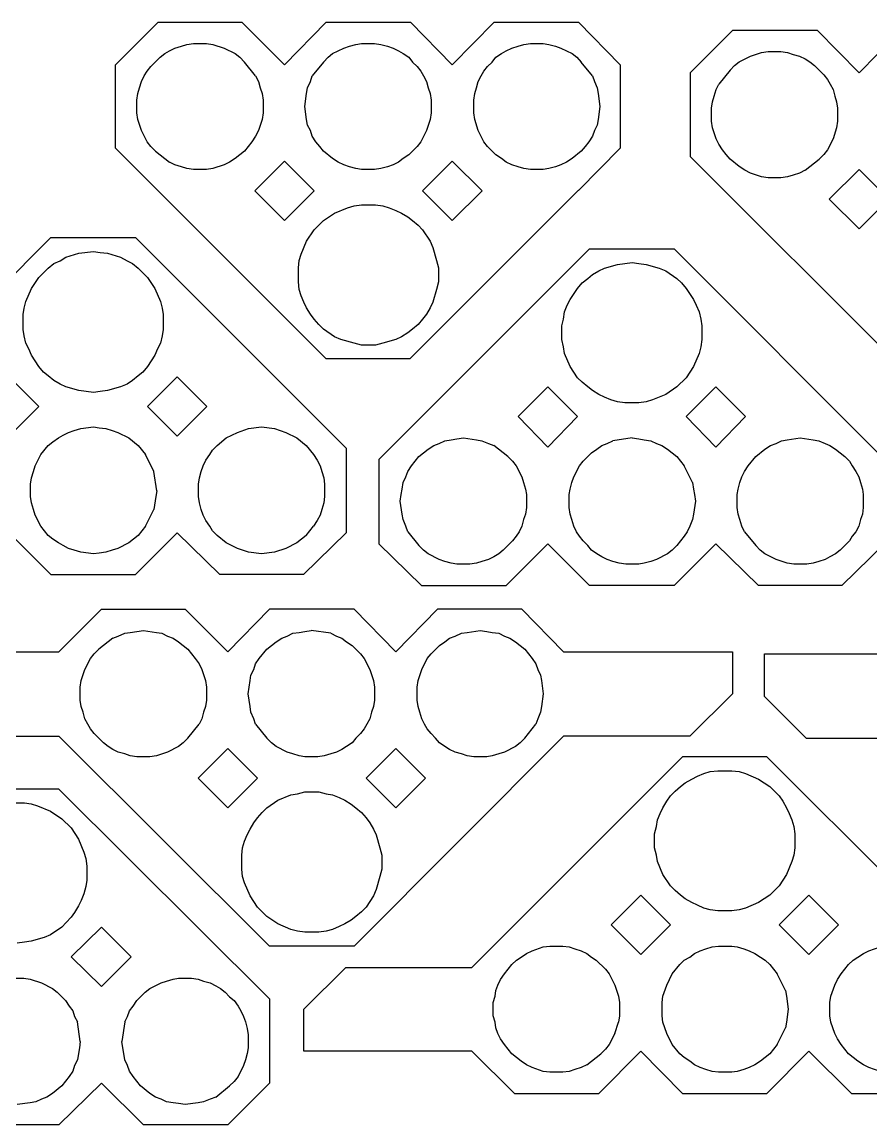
# Model space of a CAD drawing. Extents: x -4665 to 4665, y -2178 to 2178.
# Drawn here: x -938 to -164, y -30 to 976 of the extents above; entities that cross this region are included whole.
import ezdxf

# ---------------------------------------------------------------- set-up
doc = ezdxf.new("R2010")
doc.units = 0
doc.header["$MEASUREMENT"] = 0
doc.layers.get('0').update_dxf_attribs({"linetype": 'CONTINUOUS'})

msp = doc.modelspace()

# ---------------------------------------------------------------- linework, layer by layer
for p, q in [((-853, 937.2), (-814.1, 976.2)), ((-814.1, 976.2), (-737.9, 976.2)), ((-737.9, 976.2), (-698.9, 937.2)), ((-698.9, 937.2), (-660.8, 976.2)), ((-660.8, 976.2), (-583.8, 976.2)), ((-583.8, 976.2), (-545.7, 937.2)), ((-545.7, 937.2), (-507.6, 976.2)), ((-507.6, 976.2), (-430.5, 976.2)), ((-430.5, 976.2), (-392.4, 937.2)), ((-328.7, 929.8), (-289.8, 968.7)), ((-289.8, 968.7), (-212.7, 968.7)), ((-212.7, 968.7), (-174.6, 929.8)), ((-174.6, 929.8), (-136.5, 968.7)), ((-787.8, 955.8), (-781.9, 956.7)), ((-781.9, 956.7), (-770, 956.7)), ((-770, 956.7), (-764.1, 955.8)), ((-633.7, 955.8), (-628.6, 956.7)), ((-628.6, 956.7), (-616.8, 956.7)), ((-616.8, 956.7), (-610.9, 955.8)), ((-480.5, 955.8), (-474.5, 956.7)), ((-474.5, 956.7), (-462.7, 956.7)), ((-462.7, 956.7), (-457.6, 955.8)), ((-812.4, 944), (-808.1, 947.4)), ((-808.1, 947.4), (-803.9, 949.9)), ((-803.9, 949.9), (-798.8, 952.4)), ((-798.8, 952.4), (-792.9, 954.1)), ((-792.9, 954.1), (-787.8, 955.8)), ((-764.1, 955.8), (-753.9, 952.4)), ((-753.9, 952.4), (-743.8, 947.4)), ((-743.8, 947.4), (-739.5, 944)), ((-659.1, 944), (-654.9, 947.4)), ((-654.9, 947.4), (-644.7, 952.4)), ((-644.7, 952.4), (-639.6, 954.1)), ((-639.6, 954.1), (-633.7, 955.8)), ((-610.9, 955.8), (-604.9, 954.1)), ((-604.9, 954.1), (-599.8, 952.4)), ((-599.8, 952.4), (-594.8, 949.9)), ((-594.8, 949.9), (-590.5, 947.4)), ((-590.5, 947.4), (-585.5, 944)), ((-505.9, 944), (-500.8, 947.4)), ((-500.8, 947.4), (-496.6, 949.9)), ((-496.6, 949.9), (-491.5, 952.4)), ((-491.5, 952.4), (-485.5, 954.1)), ((-485.5, 954.1), (-480.5, 955.8)), ((-457.6, 955.8), (-451.7, 954.1)), ((-451.7, 954.1), (-446.6, 952.4)), ((-446.6, 952.4), (-436.4, 947.4)), ((-436.4, 947.4), (-432.2, 944)), ((-273.7, 945), (-263.5, 948.4)), ((-263.5, 948.4), (-257.6, 949.2)), ((-257.6, 949.2), (-245.8, 949.2)), ((-245.8, 949.2), (-239.8, 948.4)), ((-239.8, 948.4), (-234.7, 946.7)), ((-234.7, 946.7), (-228.8, 945)), ((-853, 861), (-853, 937.2)), ((-820.8, 935.5), (-812.4, 944)), ((-739.5, 944), (-735.3, 939.7)), ((-725.2, 927), (-735.3, 939.7)), ((-663.3, 939.7), (-673.5, 927)), ((-663.3, 939.7), (-659.1, 944)), ((-585.5, 944), (-582.1, 939.7)), ((-582.1, 939.7), (-577.8, 935.5)), ((-513.5, 935.5), (-509.3, 939.7)), ((-509.3, 939.7), (-505.9, 944)), ((-432.2, 944), (-428, 939.7)), ((-417.8, 927), (-428, 939.7)), ((-392.4, 937.2), (-392.4, 861)), ((-292.3, 932.3), (-288.1, 936.5)), ((-288.1, 936.5), (-283.9, 939.9)), ((-283.9, 939.9), (-273.7, 945)), ((-228.8, 945), (-223.7, 942.5)), ((-223.7, 942.5), (-219.5, 939.9)), ((-219.5, 939.9), (-215.3, 936.5)), ((-215.3, 936.5), (-206.8, 928.1)), ((-829.3, 922), (-826.8, 927)), ((-826.8, 927), (-824.2, 931.3)), ((-824.2, 931.3), (-820.8, 935.5)), ((-725.2, 927), (-722.6, 922)), ((-675.2, 922), (-673.5, 927)), ((-577.8, 935.5), (-574.4, 931.3)), ((-574.4, 931.3), (-571.9, 927)), ((-571.9, 927), (-569.4, 922)), ((-522, 922), (-519.4, 927)), ((-519.4, 927), (-516.9, 931.3)), ((-516.9, 931.3), (-513.5, 935.5)), ((-417.8, 927), (-416.1, 922)), ((-328.7, 929.8), (-328.7, 853.6)), ((-292.3, 932.3), (-302.5, 919.6)), ((-206.8, 928.1), (-203.4, 923.8)), ((-832.7, 911), (-831, 916)), ((-831, 916), (-829.3, 922)), ((-722.6, 922), (-720.9, 916)), ((-720.9, 916), (-719.2, 911)), ((-678.6, 911), (-677.7, 916)), ((-677.7, 916), (-675.2, 922)), ((-569.4, 922), (-567.7, 916)), ((-567.7, 916), (-566, 911)), ((-525.3, 911), (-523.6, 916)), ((-523.6, 916), (-522, 922)), ((-416.1, 922), (-413.6, 916)), ((-413.6, 916), (-412.7, 911)), ((-305, 914.5), (-302.5, 919.6)), ((-203.4, 923.8), (-200.9, 919.6)), ((-200.9, 919.6), (-198.3, 914.5)), ((-833.5, 905), (-832.7, 911)), ((-719.2, 911), (-718.4, 905)), ((-680.3, 899.1), (-678.6, 911)), ((-566, 911), (-565.1, 905)), ((-526.2, 905), (-525.3, 911)), ((-412.7, 911), (-411, 899.1)), ((-308.4, 903.5), (-306.7, 908.6)), ((-306.7, 908.6), (-305, 914.5)), ((-198.3, 914.5), (-196.6, 908.6)), ((-196.6, 908.6), (-195, 903.5)), ((-833.5, 893.2), (-833.5, 905)), ((-718.4, 905), (-718.4, 893.2)), ((-678.6, 887.3), (-680.3, 899.1)), ((-565.1, 905), (-565.1, 893.2)), ((-526.2, 893.2), (-526.2, 905)), ((-411, 899.1), (-412.7, 887.3)), ((-309.3, 897.6), (-308.4, 903.5)), ((-309.3, 885.7), (-309.3, 897.6)), ((-195, 903.5), (-194.1, 897.6)), ((-194.1, 897.6), (-194.1, 885.7)), ((-832.7, 887.3), (-833.5, 893.2)), ((-829.3, 877.1), (-832.7, 887.3)), ((-719.2, 887.3), (-722.6, 877.1)), ((-718.4, 893.2), (-719.2, 887.3)), ((-677.7, 882.2), (-678.6, 887.3)), ((-566, 887.3), (-569.4, 877.1)), ((-565.1, 893.2), (-566, 887.3)), ((-525.3, 887.3), (-526.2, 893.2)), ((-522, 877.1), (-525.3, 887.3)), ((-412.7, 887.3), (-413.6, 882.2)), ((-308.4, 879.8), (-309.3, 885.7)), ((-194.1, 885.7), (-195, 879.8)), ((-824.2, 866.9), (-829.3, 877.1)), ((-722.6, 877.1), (-725.2, 872)), ((-675.2, 877.1), (-677.7, 882.2)), ((-673.5, 872), (-675.2, 877.1)), ((-569.4, 877.1), (-574.4, 866.9)), ((-516.9, 866.9), (-522, 877.1)), ((-416.1, 877.1), (-417.8, 872)), ((-413.6, 882.2), (-416.1, 877.1)), ((-305, 869.7), (-308.4, 879.8)), ((-195, 879.8), (-198.3, 869.7)), ((-820.8, 862.7), (-824.2, 866.9)), ((-728.5, 866.9), (-731.9, 862.7)), ((-725.2, 872), (-728.5, 866.9)), ((-670.1, 866.9), (-673.5, 872)), ((-666.7, 862.7), (-670.1, 866.9)), ((-574.4, 866.9), (-577.8, 862.7)), ((-513.5, 862.7), (-516.9, 866.9)), ((-421.2, 866.9), (-424.6, 862.7)), ((-417.8, 872), (-421.2, 866.9)), ((-302.5, 864.6), (-305, 869.7)), ((-198.3, 869.7), (-203.4, 859.5)), ((-660.8, 668.8), (-853, 861)), ((-816.6, 858.5), (-820.8, 862.7)), ((-816.6, 858.5), (-803.9, 848.3)), ((-735.3, 858.5), (-743.8, 851.7)), ((-731.9, 862.7), (-735.3, 858.5)), ((-663.3, 858.5), (-666.7, 862.7)), ((-654.9, 851.7), (-663.3, 858.5)), ((-577.8, 862.7), (-585.5, 855.1)), ((-505.9, 855.1), (-513.5, 862.7)), ((-428, 858.5), (-436.4, 851.7)), ((-392.4, 861), (-430.3, 822.9)), ((-424.6, 862.7), (-428, 858.5)), ((-299.1, 859.5), (-302.5, 864.6)), ((-295.7, 855.3), (-299.1, 859.5)), ((-203.4, 859.5), (-206.8, 855.3)), ((-798.8, 845.8), (-803.9, 848.3)), ((-792.9, 844.1), (-798.8, 845.8)), ((-753.9, 845.8), (-764.1, 842.4)), ((-748.9, 848.3), (-753.9, 845.8)), ((-743.8, 851.7), (-748.9, 848.3)), ((-698.9, 849.2), (-726, 822.1)), ((-671.8, 822.1), (-698.9, 849.2)), ((-649.8, 848.3), (-654.9, 851.7)), ((-644.7, 845.8), (-649.8, 848.3)), ((-639.6, 844.1), (-644.7, 845.8)), ((-599.8, 845.8), (-604.9, 844.1)), ((-594.8, 848.3), (-599.8, 845.8)), ((-590.5, 851.7), (-594.8, 848.3)), ((-585.5, 855.1), (-590.5, 851.7)), ((-545.7, 849.2), (-572.8, 822.1)), ((-518.6, 822.1), (-545.7, 849.2)), ((-500.8, 851.7), (-505.9, 855.1)), ((-496.6, 848.3), (-500.8, 851.7)), ((-491.5, 845.8), (-496.6, 848.3)), ((-485.5, 844.1), (-491.5, 845.8)), ((-446.6, 845.8), (-451.7, 844.1)), ((-441.5, 848.3), (-446.6, 845.8)), ((-436.4, 851.7), (-441.5, 848.3)), ((-328.7, 853.6), (-136.5, 661.4)), ((-292.3, 851), (-295.7, 855.3)), ((-283.9, 844.3), (-292.3, 851)), ((-223.7, 840.9), (-211, 851)), ((-206.8, 855.3), (-211, 851)), ((-787.8, 842.4), (-792.9, 844.1)), ((-781.9, 841.5), (-787.8, 842.4)), ((-770, 841.5), (-781.9, 841.5)), ((-764.1, 842.4), (-770, 841.5)), ((-633.7, 842.4), (-639.6, 844.1)), ((-628.6, 841.5), (-633.7, 842.4)), ((-616.8, 841.5), (-628.6, 841.5)), ((-610.9, 842.4), (-616.8, 841.5)), ((-604.9, 844.1), (-610.9, 842.4)), ((-480.5, 842.4), (-485.5, 844.1)), ((-474.5, 841.5), (-480.5, 842.4)), ((-462.7, 841.5), (-474.5, 841.5)), ((-457.6, 842.4), (-462.7, 841.5)), ((-451.7, 844.1), (-457.6, 842.4)), ((-278.8, 840.9), (-283.9, 844.3)), ((-273.7, 838.3), (-278.8, 840.9)), ((-263.5, 835), (-273.7, 838.3)), ((-234.7, 836.6), (-239.8, 835)), ((-228.8, 838.3), (-234.7, 836.6)), ((-223.7, 840.9), (-228.8, 838.3)), ((-174.6, 841.7), (-201.7, 814.6)), ((-147.5, 814.6), (-174.6, 841.7)), ((-257.6, 834.1), (-263.5, 835)), ((-245.8, 834.1), (-257.6, 834.1)), ((-239.8, 835), (-245.8, 834.1)), ((-726, 822.1), (-698.9, 795)), ((-698.9, 795), (-671.8, 822.1)), ((-584.6, 668.8), (-430.5, 822.9)), ((-572.8, 822.1), (-545.7, 795)), ((-545.7, 795), (-518.6, 822.1)), ((-430.5, 822.9), (-430.3, 822.9)), ((-653.2, 801.8), (-641.3, 806.8)), ((-641.3, 806.8), (-635.4, 808.5)), ((-635.4, 808.5), (-628.6, 809.4)), ((-628.6, 809.4), (-615.9, 809.4)), ((-615.9, 809.4), (-609.2, 808.5)), ((-609.2, 808.5), (-603.2, 806.8)), ((-603.2, 806.8), (-597.3, 804.3)), ((-201.7, 814.6), (-174.6, 787.5)), ((-174.6, 787.5), (-147.5, 814.6)), ((-671.8, 786.5), (-663.3, 795)), ((-663.3, 795), (-653.2, 801.8)), ((-597.3, 804.3), (-592.2, 801.8)), ((-592.2, 801.8), (-586.3, 798.4)), ((-586.3, 798.4), (-582.1, 795)), ((-582.1, 795), (-577, 790.7)), ((-678.6, 776.4), (-671.8, 786.5)), ((-577, 790.7), (-572.8, 786.5)), ((-572.8, 786.5), (-566, 776.4)), ((-911.9, 779.6), (-1104.1, 587.4)), ((-911.9, 779.6), (-834.9, 779.6)), ((-834.9, 779.6), (-642.7, 587.4)), ((-683.7, 764.5), (-678.6, 776.4)), ((-566, 776.4), (-563.4, 770.4)), ((-898.4, 761.8), (-886.5, 765.2)), ((-886.5, 765.2), (-873, 766.9)), ((-873, 766.9), (-867, 766)), ((-867, 766), (-860.3, 765.2)), ((-860.3, 765.2), (-848.4, 761.8)), ((-612.6, 577.2), (-420.4, 769.4)), ((-563.4, 770.4), (-560.1, 758.6)), ((-420.4, 769.4), (-343.4, 769.4)), ((-343.4, 769.4), (-151.2, 577.2)), ((-914.5, 751.6), (-909.4, 755.9)), ((-909.4, 755.9), (-903.5, 758.4)), ((-903.5, 758.4), (-898.4, 761.8)), ((-848.4, 761.8), (-842.5, 758.4)), ((-842.5, 758.4), (-837.4, 755.9)), ((-837.4, 755.9), (-832.3, 751.6)), ((-686.2, 751.8), (-685.4, 758.6)), ((-685.4, 758.6), (-683.7, 764.5)), ((-560.1, 758.6), (-558.4, 751.8)), ((-406.9, 751.6), (-395, 755)), ((-395, 755), (-381.5, 756.7)), ((-381.5, 756.7), (-375.6, 755.9)), ((-375.6, 755.9), (-368.8, 755)), ((-368.8, 755), (-356.9, 751.6)), ((-922.9, 743.2), (-914.5, 751.6)), ((-832.3, 751.6), (-823.9, 743.2)), ((-686.2, 739.1), (-686.2, 751.8)), ((-558.4, 751.8), (-558.4, 739.1)), ((-422.1, 742.3), (-417.9, 745.7)), ((-417.9, 745.7), (-412, 749.1)), ((-412, 749.1), (-406.9, 751.6)), ((-356.9, 751.6), (-351, 749.1)), ((-351, 749.1), (-340.9, 742.3)), ((-929.7, 733), (-922.9, 743.2)), ((-823.9, 743.2), (-817.1, 733)), ((-685.4, 732.3), (-686.2, 739.1)), ((-558.4, 739.1), (-560.1, 732.3)), ((-431.5, 733), (-427.2, 738.1)), ((-427.2, 738.1), (-422.1, 742.3)), ((-340.9, 742.3), (-336.6, 738.1)), ((-336.6, 738.1), (-332.4, 733)), ((-934.8, 721.2), (-929.7, 733)), ((-817.1, 733), (-812, 721.2)), ((-683.7, 726.4), (-685.4, 732.3)), ((-681.1, 720.5), (-683.7, 726.4)), ((-560.1, 732.3), (-563.4, 720.5)), ((-438.2, 722.9), (-431.5, 733)), ((-332.4, 733), (-325.6, 722.9)), ((-937.3, 709.3), (-936.5, 715.2)), ((-936.5, 715.2), (-934.8, 721.2)), ((-812, 721.2), (-810.3, 715.2)), ((-810.3, 715.2), (-809.5, 709.3)), ((-678.6, 715.4), (-681.1, 720.5)), ((-675.2, 709.5), (-678.6, 715.4)), ((-566, 715.4), (-569.4, 709.5)), ((-563.4, 720.5), (-566, 715.4)), ((-443.3, 711.8), (-440.8, 717.8)), ((-440.8, 717.8), (-438.2, 722.9)), ((-325.6, 722.9), (-323.1, 717.8)), ((-323.1, 717.8), (-320.5, 711.8)), ((-937.3, 695.8), (-937.3, 709.3)), ((-809.5, 709.3), (-809.5, 695.8)), ((-671.8, 705.2), (-675.2, 709.5)), ((-667.6, 700.2), (-671.8, 705.2)), ((-572.8, 705.2), (-577, 700.2)), ((-569.4, 709.5), (-572.8, 705.2)), ((-445.8, 699.1), (-444.2, 705.1)), ((-444.2, 705.1), (-443.3, 711.8)), ((-320.5, 711.8), (-318.8, 705.1)), ((-318.8, 705.1), (-318, 699.1)), ((-936.5, 689.8), (-937.3, 695.8)), ((-809.5, 695.8), (-810.3, 689.8)), ((-663.3, 695.9), (-667.6, 700.2)), ((-653.2, 689.1), (-663.3, 695.9)), ((-582.1, 695.9), (-586.3, 692.5)), ((-577, 700.2), (-582.1, 695.9)), ((-445.8, 686.4), (-445.8, 699.1)), ((-318, 699.1), (-318, 686.4)), ((-934.8, 683.1), (-936.5, 689.8)), ((-810.3, 689.8), (-812, 683.1)), ((-647.3, 686.6), (-653.2, 689.1)), ((-635.4, 683.2), (-647.3, 686.6)), ((-597.3, 686.6), (-609.2, 683.2)), ((-592.2, 689.1), (-597.3, 686.6)), ((-586.3, 692.5), (-592.2, 689.1)), ((-444.2, 679.7), (-445.8, 686.4)), ((-318, 686.4), (-318.8, 679.7)), ((-932.2, 678), (-934.8, 683.1)), ((-929.7, 672.1), (-932.2, 678)), ((-814.6, 678), (-817.1, 672.1)), ((-812, 683.1), (-814.6, 678)), ((-628.6, 681.5), (-635.4, 683.2)), ((-615.9, 681.5), (-628.6, 681.5)), ((-609.2, 683.2), (-615.9, 681.5)), ((-443.3, 673.7), (-444.2, 679.7)), ((-318.8, 679.7), (-320.5, 673.7)), ((-922.9, 661.9), (-929.7, 672.1)), ((-817.1, 672.1), (-823.9, 661.9)), ((-584.6, 668.8), (-660.8, 668.8)), ((-438.2, 661.9), (-443.3, 673.7)), ((-320.5, 673.7), (-325.6, 661.9)), ((-918.7, 656.8), (-922.9, 661.9)), ((-914.5, 653.4), (-918.7, 656.8)), ((-828.1, 656.8), (-832.3, 653.4)), ((-823.9, 661.9), (-828.1, 656.8)), ((-431.5, 651.7), (-438.2, 661.9)), ((-325.6, 661.9), (-332.4, 651.7)), ((-922.9, 625.5), (-950, 652.6)), ((-909.4, 649.2), (-914.5, 653.4)), ((-903.5, 645.8), (-909.4, 649.2)), ((-898.4, 643.3), (-903.5, 645.8)), ((-842.5, 645.8), (-848.4, 643.3)), ((-837.4, 649.2), (-842.5, 645.8)), ((-832.3, 653.4), (-837.4, 649.2)), ((-796.8, 652.6), (-823.9, 625.5)), ((-769.7, 625.5), (-796.8, 652.6)), ((-427.2, 647.5), (-431.5, 651.7)), ((-422.1, 643.3), (-427.2, 647.5)), ((-332.4, 651.7), (-340.9, 643.3)), ((-886.5, 639.9), (-898.4, 643.3)), ((-873, 638.2), (-886.5, 639.9)), ((-867, 639), (-873, 638.2)), ((-860.3, 639.9), (-867, 639)), ((-848.4, 643.3), (-860.3, 639.9)), ((-458.5, 643.3), (-485.6, 616.2)), ((-431.5, 616.2), (-458.5, 643.3)), ((-417.9, 639.9), (-422.1, 643.3)), ((-412, 636.5), (-417.9, 639.9)), ((-406.9, 634), (-412, 636.5)), ((-401, 631.4), (-406.9, 634)), ((-351, 636.5), (-362.9, 631.4)), ((-340.9, 643.3), (-351, 636.5)), ((-305.3, 643.3), (-332.4, 616.2)), ((-278.2, 616.2), (-305.3, 643.3)), ((-950, 598.4), (-922.9, 625.5)), ((-823.9, 625.5), (-796.8, 598.4)), ((-796.8, 598.4), (-769.7, 625.5)), ((-395, 629.7), (-401, 631.4)), ((-388.3, 628.9), (-395, 629.7)), ((-375.6, 628.9), (-388.3, 628.9)), ((-368.8, 629.7), (-375.6, 628.9)), ((-362.9, 631.4), (-368.8, 629.7)), ((-485.6, 616.2), (-458.5, 588.2)), ((-458.5, 588.2), (-431.5, 616.2)), ((-332.4, 616.2), (-305.3, 588.2)), ((-305.3, 588.2), (-278.2, 616.2)), ((-890.8, 603.5), (-884.8, 605.2)), ((-884.8, 605.2), (-873, 606.9)), ((-873, 606.9), (-867.9, 606)), ((-867.9, 606), (-862, 605.2)), ((-862, 605.2), (-856, 603.5)), ((-741.7, 601.8), (-731.6, 605.2)), ((-731.6, 605.2), (-719.7, 606.9)), ((-719.7, 606.9), (-707.9, 605.2)), ((-707.9, 605.2), (-697.7, 601.8)), ((-910.2, 593.3), (-905.1, 596.7)), ((-905.1, 596.7), (-900.9, 599.2)), ((-900.9, 599.2), (-895.8, 601.8)), ((-895.8, 601.8), (-890.8, 603.5)), ((-856, 603.5), (-851, 601.8)), ((-851, 601.8), (-840.8, 596.7)), ((-840.8, 596.7), (-832.3, 589.9)), ((-760.4, 589.9), (-751.9, 596.7)), ((-751.9, 596.7), (-741.7, 601.8)), ((-697.7, 601.8), (-687.6, 596.7)), ((-687.6, 596.7), (-679.1, 589.9)), ((-557.6, 591.6), (-552.5, 594.2)), ((-552.5, 594.2), (-546.6, 595)), ((-546.6, 595), (-541.5, 595.9)), ((-541.5, 595.9), (-535.6, 596.7)), ((-535.6, 596.7), (-523.7, 595)), ((-523.7, 595), (-518.7, 594.2)), ((-518.7, 594.2), (-512.7, 591.6)), ((-404.4, 591.6), (-399.3, 594.2)), ((-381.5, 596.7), (-399.3, 594.2)), ((-381.5, 596.7), (-375.6, 595.9)), ((-375.6, 595.9), (-370.5, 595)), ((-370.5, 595), (-364.6, 594.2)), ((-364.6, 594.2), (-359.5, 591.6)), ((-250.3, 591.6), (-245.2, 594.2)), ((-245.2, 594.2), (-240.1, 595)), ((-240.1, 595), (-228.3, 596.7)), ((-228.3, 596.7), (-216.4, 595)), ((-216.4, 595), (-211.3, 594.2)), ((-211.3, 594.2), (-205.4, 591.6)), ((-921.2, 581.5), (-914.5, 589.9)), ((-914.5, 589.9), (-910.2, 593.3)), ((-832.3, 589.9), (-825.6, 581.5)), ((-767.1, 581.5), (-764.6, 585.7)), ((-764.6, 585.7), (-760.4, 589.9)), ((-679.1, 589.9), (-672.3, 581.5)), ((-642.7, 587.4), (-642.7, 510.3)), ((-576.2, 579.8), (-567.8, 586.5)), ((-567.8, 586.5), (-562.7, 589.9)), ((-562.7, 589.9), (-557.6, 591.6)), ((-512.7, 591.6), (-507.7, 589.9)), ((-495, 579.8), (-507.7, 589.9)), ((-418.8, 583.2), (-413.7, 586.5)), ((-413.7, 586.5), (-409.4, 589.9)), ((-409.4, 589.9), (-404.4, 591.6)), ((-359.5, 591.6), (-354.4, 589.9)), ((-354.4, 589.9), (-349.3, 586.5)), ((-349.3, 586.5), (-340.9, 579.8)), ((-268.9, 579.8), (-260.4, 586.5)), ((-260.4, 586.5), (-255.3, 589.9)), ((-255.3, 589.9), (-250.3, 591.6)), ((-205.4, 591.6), (-201.2, 589.9)), ((-201.2, 589.9), (-196.1, 586.5)), ((-196.1, 586.5), (-187.6, 579.8)), ((-926.3, 571.3), (-921.2, 581.5)), ((-817.9, 566.2), (-825.6, 581.5)), ((-773.1, 571.3), (-770.5, 576.4)), ((-770.5, 576.4), (-767.1, 581.5)), ((-672.3, 581.5), (-668.9, 576.4)), ((-668.9, 576.4), (-666.4, 571.3)), ((-612.6, 577.2), (-612.6, 500.2)), ((-583, 571.3), (-576.2, 579.8)), ((-495, 579.8), (-490.7, 575.5)), ((-490.7, 575.5), (-487.3, 571.3)), ((-429.8, 571.3), (-426.4, 575.5)), ((-426.4, 575.5), (-418.8, 583.2)), ((-340.9, 579.8), (-334.1, 571.3)), ((-275.7, 571.3), (-268.9, 579.8)), ((-187.6, 579.8), (-183.4, 575.5)), ((-183.4, 575.5), (-180.8, 571.3)), ((-929.7, 560.3), (-928, 566.2)), ((-928, 566.2), (-926.3, 571.3)), ((-815.4, 548.4), (-817.9, 566.2)), ((-776.5, 560.3), (-774.8, 566.2)), ((-774.8, 566.2), (-773.1, 571.3)), ((-666.4, 571.3), (-664.7, 566.2)), ((-664.7, 566.2), (-663, 560.3)), ((-588.1, 561.1), (-586.4, 566.2)), ((-586.4, 566.2), (-583, 571.3)), ((-487.3, 571.3), (-482.3, 561.1)), ((-434.8, 561.1), (-429.8, 571.3)), ((-326.5, 556.1), (-334.1, 571.3)), ((-281.6, 561.1), (-279.1, 566.2)), ((-279.1, 566.2), (-275.7, 571.3)), ((-180.8, 571.3), (-177.5, 566.2)), ((-177.5, 566.2), (-174.9, 561.1)), ((-930.5, 554.4), (-929.7, 560.3)), ((-930.5, 543.4), (-930.5, 554.4)), ((-777.3, 554.4), (-776.5, 560.3)), ((-777.3, 543.4), (-777.3, 554.4)), ((-663, 560.3), (-662.2, 554.4)), ((-662.2, 554.4), (-662.2, 543.4)), ((-591.5, 550.1), (-590.6, 556.1)), ((-590.6, 556.1), (-588.1, 561.1)), ((-482.3, 561.1), (-480.6, 556.1)), ((-480.6, 556.1), (-478.9, 550.1)), ((-438.2, 550.1), (-436.5, 556.1)), ((-436.5, 556.1), (-434.8, 561.1)), ((-326.5, 556.1), (-325.6, 550.1)), ((-285, 550.1), (-283.3, 556.1)), ((-283.3, 556.1), (-281.6, 561.1)), ((-174.9, 561.1), (-173.2, 556.1)), ((-173.2, 556.1), (-171.5, 550.1)), ((-929.7, 537.4), (-930.5, 543.4)), ((-816.2, 543.4), (-817.9, 531.5)), ((-815.4, 548.4), (-816.2, 543.4)), ((-776.5, 537.4), (-777.3, 543.4)), ((-662.2, 543.4), (-663, 537.4)), ((-593.2, 539.1), (-592.3, 545.1)), ((-592.3, 545.1), (-591.5, 550.1)), ((-478.9, 550.1), (-478, 545.1)), ((-478, 545.1), (-478, 533.2)), ((-439.1, 545.1), (-438.2, 550.1)), ((-439.1, 533.2), (-439.1, 545.1)), ((-325.6, 550.1), (-324.8, 545.1)), ((-324.8, 545.1), (-323.9, 539.1)), ((-285.8, 545.1), (-285, 550.1)), ((-285.8, 533.2), (-285.8, 545.1)), ((-171.5, 550.1), (-170.7, 545.1)), ((-170.7, 545.1), (-170.7, 533.2)), ((-928, 531.5), (-929.7, 537.4)), ((-774.8, 531.5), (-776.5, 537.4)), ((-663, 537.4), (-664.7, 531.5)), ((-591.5, 527.3), (-593.2, 539.1)), ((-323.9, 539.1), (-325.6, 527.3)), ((-926.3, 526.4), (-928, 531.5)), ((-921.2, 516.3), (-926.3, 526.4)), ((-825.6, 516.3), (-817.9, 531.5)), ((-773.1, 526.4), (-774.8, 531.5)), ((-770.5, 521.3), (-773.1, 526.4)), ((-666.4, 526.4), (-668.9, 521.3)), ((-664.7, 531.5), (-666.4, 526.4)), ((-590.6, 522.2), (-591.5, 527.3)), ((-478.9, 527.3), (-480.6, 522.2)), ((-478, 533.2), (-478.9, 527.3)), ((-438.2, 527.3), (-439.1, 533.2)), ((-436.5, 522.2), (-438.2, 527.3)), ((-325.6, 527.3), (-326.5, 522.2)), ((-285, 527.3), (-285.8, 533.2)), ((-283.3, 522.2), (-285, 527.3)), ((-171.5, 527.3), (-173.2, 522.2)), ((-170.7, 533.2), (-171.5, 527.3)), ((-914.5, 507.8), (-921.2, 516.3)), ((-825.6, 516.3), (-832.3, 507.8)), ((-767.1, 516.3), (-770.5, 521.3)), ((-764.6, 512), (-767.1, 516.3)), ((-679.1, 507.8), (-672.3, 516.3)), ((-668.9, 521.3), (-672.3, 516.3)), ((-588.1, 516.3), (-590.6, 522.2)), ((-586.4, 511.2), (-588.1, 516.3)), ((-482.3, 516.3), (-484.8, 511.2)), ((-480.6, 522.2), (-482.3, 516.3)), ((-434.8, 516.3), (-436.5, 522.2)), ((-432.3, 511.2), (-434.8, 516.3)), ((-329, 516.3), (-331.5, 511.2)), ((-326.5, 522.2), (-329, 516.3)), ((-281.6, 516.3), (-283.3, 522.2)), ((-279.1, 511.2), (-281.6, 516.3)), ((-174.9, 516.3), (-177.5, 511.2)), ((-173.2, 522.2), (-174.9, 516.3)), ((-911.9, 472.2), (-950, 510.3)), ((-910.2, 504.4), (-914.5, 507.8)), ((-905.1, 501), (-910.2, 504.4)), ((-832.3, 507.8), (-840.8, 501)), ((-796.8, 510.3), (-834.9, 472.2)), ((-757.8, 472.2), (-796.8, 510.3)), ((-760.4, 507.8), (-764.6, 512)), ((-751.9, 501), (-760.4, 507.8)), ((-679.1, 507.8), (-687.6, 501)), ((-642.7, 510.3), (-681.6, 472.2)), ((-586.4, 511.2), (-576.2, 498.5)), ((-487.3, 507), (-490.7, 502.7)), ((-484.8, 511.2), (-487.3, 507)), ((-429.8, 507), (-432.3, 511.2)), ((-426.4, 502.7), (-429.8, 507)), ((-334.1, 507), (-340.9, 498.5)), ((-331.5, 511.2), (-334.1, 507)), ((-279.1, 511.2), (-268.9, 498.5)), ((-180.8, 507), (-183.4, 502.7)), ((-177.5, 511.2), (-180.8, 507)), ((-900.9, 498.5), (-905.1, 501)), ((-895.8, 495.9), (-900.9, 498.5)), ((-890.8, 494.3), (-895.8, 495.9)), ((-884.8, 492.6), (-890.8, 494.3)), ((-856, 494.3), (-862, 492.6)), ((-851, 495.9), (-856, 494.3)), ((-840.8, 501), (-851, 495.9)), ((-741.7, 495.9), (-751.9, 501)), ((-731.6, 492.6), (-741.7, 495.9)), ((-697.7, 495.9), (-707.9, 492.6)), ((-687.6, 501), (-697.7, 495.9)), ((-573.7, 462.1), (-612.6, 500.2)), ((-572, 494.3), (-576.2, 498.5)), ((-567.8, 490.9), (-572, 494.3)), ((-499.2, 494.3), (-503.4, 490.9)), ((-490.7, 502.7), (-499.2, 494.3)), ((-458.5, 500.2), (-496.6, 462.1)), ((-420.4, 462.1), (-458.5, 500.2)), ((-422.1, 498.5), (-426.4, 502.7)), ((-418.8, 494.3), (-422.1, 498.5)), ((-413.7, 490.9), (-418.8, 494.3)), ((-345.1, 494.3), (-349.3, 490.9)), ((-340.9, 498.5), (-345.1, 494.3)), ((-305.3, 500.2), (-343.4, 462.1)), ((-266.4, 462.1), (-305.3, 500.2)), ((-264.7, 494.3), (-268.9, 498.5)), ((-260.4, 490.9), (-264.7, 494.3)), ((-191.8, 494.3), (-196.1, 490.9)), ((-183.4, 502.7), (-191.8, 494.3)), ((-151.2, 500.2), (-190.2, 462.1)), ((-873, 490.9), (-884.8, 492.6)), ((-867.9, 491.7), (-873, 490.9)), ((-862, 492.6), (-867.9, 491.7)), ((-719.7, 490.9), (-731.6, 492.6)), ((-707.9, 492.6), (-719.7, 490.9)), ((-557.6, 485.8), (-567.8, 490.9)), ((-552.5, 484.1), (-557.6, 485.8)), ((-546.6, 482.4), (-552.5, 484.1)), ((-518.7, 484.1), (-523.7, 482.4)), ((-512.7, 485.8), (-518.7, 484.1)), ((-507.7, 488.3), (-512.7, 485.8)), ((-503.4, 490.9), (-507.7, 488.3)), ((-409.4, 488.3), (-413.7, 490.9)), ((-404.4, 485.8), (-409.4, 488.3)), ((-399.3, 484.1), (-404.4, 485.8)), ((-393.4, 482.4), (-399.3, 484.1)), ((-364.6, 484.1), (-370.5, 482.4)), ((-359.5, 485.8), (-364.6, 484.1)), ((-349.3, 490.9), (-359.5, 485.8)), ((-250.3, 485.8), (-260.4, 490.9)), ((-240.1, 482.4), (-250.3, 485.8)), ((-211.3, 484.1), (-216.4, 482.4)), ((-205.4, 485.8), (-211.3, 484.1)), ((-201.2, 488.3), (-205.4, 485.8)), ((-196.1, 490.9), (-201.2, 488.3)), ((-541.5, 481.6), (-546.6, 482.4)), ((-529.7, 481.6), (-541.5, 481.6)), ((-523.7, 482.4), (-529.7, 481.6)), ((-387.4, 481.6), (-393.4, 482.4)), ((-375.6, 481.6), (-387.4, 481.6)), ((-370.5, 482.4), (-375.6, 481.6)), ((-234.2, 481.6), (-240.1, 482.4)), ((-222.3, 481.6), (-234.2, 481.6)), ((-216.4, 482.4), (-222.3, 481.6)), ((-911.9, 472.2), (-834.9, 472.2)), ((-681.6, 472.2), (-757.8, 472.2)), ((-573.7, 462.1), (-496.6, 462.1)), ((-343.4, 462.1), (-420.4, 462.1)), ((-190.2, 462.1), (-266.4, 462.1)), ((-904.6, 401.5), (-865.7, 440.5)), ((-865.7, 440.5), (-789.5, 440.5)), ((-789.5, 440.5), (-750.6, 401.5)), ((-750.6, 401.5), (-712.5, 440.5)), ((-635.4, 440.5), (-712.5, 440.5)), ((-635.4, 440.5), (-597.3, 401.5)), ((-597.3, 401.5), (-559.2, 440.5)), ((-482.2, 440.5), (-559.2, 440.5)), ((-482.2, 440.5), (-444.1, 401.5)), ((-855.5, 414.2), (-868.2, 404.1)), ((-855.5, 414.2), (-850.5, 415.9)), ((-850.5, 415.9), (-844.5, 418.5)), ((-844.5, 418.5), (-839.5, 419.3)), ((-839.5, 419.3), (-827.6, 421)), ((-827.6, 421), (-815.7, 419.3)), ((-815.7, 419.3), (-810.7, 418.5)), ((-810.7, 418.5), (-805.6, 415.9)), ((-805.6, 415.9), (-800.5, 414.2)), ((-800.5, 414.2), (-795.4, 410.8)), ((-706.5, 410.8), (-701.4, 414.2)), ((-701.4, 414.2), (-696.4, 415.9)), ((-696.4, 415.9), (-691.3, 418.5)), ((-691.3, 418.5), (-685.4, 419.3)), ((-685.4, 419.3), (-680.3, 420.2)), ((-680.3, 420.2), (-674.4, 421)), ((-656.6, 418.5), (-674.4, 421)), ((-656.6, 418.5), (-651.5, 415.9)), ((-651.5, 415.9), (-646.4, 414.2)), ((-646.4, 414.2), (-642.2, 410.8)), ((-552.4, 410.8), (-548.2, 414.2)), ((-548.2, 414.2), (-543.1, 415.9)), ((-543.1, 415.9), (-537.2, 418.5)), ((-537.2, 418.5), (-532.1, 419.3)), ((-532.1, 419.3), (-520.3, 421)), ((-520.3, 421), (-514.3, 420.2)), ((-514.3, 420.2), (-509.3, 419.3)), ((-509.3, 419.3), (-503.3, 418.5)), ((-503.3, 418.5), (-498.2, 415.9)), ((-498.2, 415.9), (-493.2, 414.2)), ((-493.2, 414.2), (-488.1, 410.8)), ((-872.5, 399.8), (-868.2, 404.1)), ((-795.4, 410.8), (-787, 404.1)), ((-787, 404.1), (-780.2, 395.6)), ((-721.8, 395.6), (-715, 404.1)), ((-715, 404.1), (-706.5, 410.8)), ((-642.2, 410.8), (-637.1, 407.5)), ((-637.1, 407.5), (-629.5, 399.8)), ((-565.1, 399.8), (-557.5, 407.5)), ((-557.5, 407.5), (-552.4, 410.8)), ((-488.1, 410.8), (-479.6, 404.1)), ((-479.6, 404.1), (-472.8, 395.6)), ((-1057.9, 401.5), (-904.6, 401.5)), ((-880.9, 385.4), (-875.9, 395.6)), ((-875.9, 395.6), (-872.5, 399.8)), ((-780.2, 395.6), (-776.8, 390.5)), ((-725.2, 390.5), (-721.8, 395.6)), ((-629.5, 399.8), (-626.1, 395.6)), ((-626.1, 395.6), (-621, 385.4)), ((-573.6, 385.4), (-568.5, 395.6)), ((-568.5, 395.6), (-565.1, 399.8)), ((-472.8, 395.6), (-469.5, 390.5)), ((-444.1, 401.5), (-290, 401.5)), ((-290, 401.5), (-290, 363.4)), ((-260.9, 399.8), (-107.7, 399.8)), ((-260.9, 360.8), (-260.9, 399.8)), ((-884.3, 375.3), (-880.9, 385.4)), ((-776.8, 390.5), (-774.3, 385.4)), ((-774.3, 385.4), (-770.9, 375.3)), ((-729.4, 380.4), (-726.8, 385.4)), ((-726.8, 385.4), (-725.2, 390.5)), ((-621, 385.4), (-617.6, 375.3)), ((-577, 375.3), (-573.6, 385.4)), ((-469.5, 390.5), (-467.8, 385.4)), ((-467.8, 385.4), (-465.2, 380.4)), ((-885.2, 369.4), (-884.3, 375.3)), ((-770.9, 375.3), (-770, 369.4)), ((-731.9, 363.4), (-730.2, 375.3)), ((-730.2, 375.3), (-729.4, 380.4)), ((-617.6, 375.3), (-616.8, 369.4)), ((-577.8, 369.4), (-577, 375.3)), ((-465.2, 380.4), (-464.4, 375.3)), ((-464.4, 375.3), (-462.7, 363.4)), ((-885.2, 357.5), (-885.2, 369.4)), ((-770, 369.4), (-770, 357.5)), ((-730.2, 351.6), (-731.9, 363.4)), ((-616.8, 369.4), (-616.8, 357.5)), ((-577.8, 357.5), (-577.8, 369.4)), ((-462.7, 363.4), (-464.4, 351.6)), ((-328.9, 324.5), (-290, 363.4)), ((-884.3, 351.6), (-885.2, 357.5)), ((-770, 357.5), (-770.9, 351.6)), ((-616.8, 357.5), (-617.6, 351.6)), ((-577, 351.6), (-577.8, 357.5)), ((-222.8, 322.7), (-260.9, 360.8)), ((-882.6, 346.5), (-884.3, 351.6)), ((-880.9, 340.6), (-882.6, 346.5)), ((-772.6, 346.5), (-774.3, 340.6)), ((-770.9, 351.6), (-772.6, 346.5)), ((-729.4, 346.5), (-730.2, 351.6)), ((-726.8, 340.6), (-729.4, 346.5)), ((-619.3, 346.5), (-621, 340.6)), ((-617.6, 351.6), (-619.3, 346.5)), ((-575.3, 346.5), (-577, 351.6)), ((-573.6, 340.6), (-575.3, 346.5)), ((-465.2, 346.5), (-467.8, 340.6)), ((-464.4, 351.6), (-465.2, 346.5)), ((-878.4, 335.5), (-880.9, 340.6)), ((-875.9, 331.3), (-878.4, 335.5)), ((-787, 322.8), (-776.8, 335.5)), ((-774.3, 340.6), (-776.8, 335.5)), ((-725.2, 335.5), (-726.8, 340.6)), ((-725.2, 335.5), (-715, 322.8)), ((-623.6, 335.5), (-626.1, 331.3)), ((-621, 340.6), (-623.6, 335.5)), ((-571.1, 335.5), (-573.6, 340.6)), ((-568.5, 331.3), (-571.1, 335.5)), ((-479.6, 322.8), (-469.5, 335.5)), ((-467.8, 340.6), (-469.5, 335.5)), ((-1019.8, 324.5), (-904.6, 324.5)), ((-904.6, 324.5), (-712.5, 133.1)), ((-872.5, 327), (-875.9, 331.3)), ((-864, 318.6), (-872.5, 327)), ((-787, 322.8), (-791.2, 318.6)), ((-710.8, 318.6), (-715, 322.8)), ((-633.7, 322.8), (-637.1, 318.6)), ((-444.1, 324.5), (-635.4, 133.1)), ((-629.5, 327), (-633.7, 322.8)), ((-626.1, 331.3), (-629.5, 327)), ((-565.1, 327), (-568.5, 331.3)), ((-560.9, 322.8), (-565.1, 327)), ((-557.5, 318.6), (-560.9, 322.8)), ((-479.6, 322.8), (-483.9, 318.6)), ((-328.9, 324.5), (-444.1, 324.5)), ((-222.8, 322.7), (-107.7, 322.7)), ((-859.8, 315.2), (-864, 318.6)), ((-855.5, 312.6), (-859.8, 315.2)), ((-850.5, 310.1), (-855.5, 312.6)), ((-795.4, 315.2), (-805.6, 310.1)), ((-791.2, 318.6), (-795.4, 315.2)), ((-750.6, 313.5), (-777.6, 286.4)), ((-723.5, 286.4), (-750.6, 313.5)), ((-706.5, 315.2), (-710.8, 318.6)), ((-696.4, 310.1), (-706.5, 315.2)), ((-646.4, 312.6), (-651.5, 310.1)), ((-642.2, 315.2), (-646.4, 312.6)), ((-637.1, 318.6), (-642.2, 315.2)), ((-597.3, 313.5), (-624.4, 286.4)), ((-570.2, 286.4), (-597.3, 313.5)), ((-552.4, 315.2), (-557.5, 318.6)), ((-548.2, 312.6), (-552.4, 315.2)), ((-543.1, 310.1), (-548.2, 312.6)), ((-488.1, 315.2), (-498.2, 310.1)), ((-483.9, 318.6), (-488.1, 315.2)), ((-844.5, 308.4), (-850.5, 310.1)), ((-839.5, 306.7), (-844.5, 308.4)), ((-833.5, 305.9), (-839.5, 306.7)), ((-821.7, 305.9), (-833.5, 305.9)), ((-815.7, 306.7), (-821.7, 305.9)), ((-805.6, 310.1), (-815.7, 306.7)), ((-691.3, 308.4), (-696.4, 310.1)), ((-685.4, 306.7), (-691.3, 308.4)), ((-680.3, 305.9), (-685.4, 306.7)), ((-668.4, 305.9), (-680.3, 305.9)), ((-662.5, 306.7), (-668.4, 305.9)), ((-656.6, 308.4), (-662.5, 306.7)), ((-651.5, 310.1), (-656.6, 308.4)), ((-537.2, 308.4), (-543.1, 310.1)), ((-532.1, 306.7), (-537.2, 308.4)), ((-526.2, 305.9), (-532.1, 306.7)), ((-335.7, 305.8), (-527.9, 113.6)), ((-514.3, 305.9), (-526.2, 305.9)), ((-509.3, 306.7), (-514.3, 305.9)), ((-503.3, 308.4), (-509.3, 306.7)), ((-498.2, 310.1), (-503.3, 308.4)), ((-258.6, 305.8), (-335.7, 305.8)), ((-258.6, 305.8), (-66.4, 113.6)), ((-316.2, 290.6), (-310.3, 292.3)), ((-310.3, 292.3), (-303.5, 293.1)), ((-303.5, 293.1), (-290.8, 293.1)), ((-290.8, 293.1), (-284, 292.3)), ((-284, 292.3), (-278.1, 290.6)), ((-777.6, 286.4), (-750.6, 259.3)), ((-750.6, 259.3), (-723.5, 286.4)), ((-624.4, 286.4), (-597.3, 259.3)), ((-597.3, 259.3), (-570.2, 286.4)), ((-337.4, 278.7), (-333.1, 282.1)), ((-333.1, 282.1), (-327.2, 285.5)), ((-327.2, 285.5), (-322.1, 288.1)), ((-322.1, 288.1), (-316.2, 290.6)), ((-278.1, 290.6), (-266.3, 285.5)), ((-266.3, 285.5), (-256.1, 278.7)), ((-904.6, 276.4), (-981.7, 276.4)), ((-904.6, 276.4), (-712.5, 85.1)), ((-693, 271.1), (-687.1, 272)), ((-687.1, 272), (-680.3, 273.7)), ((-680.3, 273.7), (-667.6, 273.7)), ((-667.6, 273.7), (-660.8, 272)), ((-660.8, 272), (-654.9, 271.1)), ((-346.7, 270.3), (-342.5, 274.5)), ((-342.5, 274.5), (-337.4, 278.7)), ((-256.1, 278.7), (-247.6, 270.3)), ((-949.5, 263.7), (-936, 263.7)), ((-936, 263.7), (-930, 262.9)), ((-930, 262.9), (-924.1, 261.2)), ((-715, 259.3), (-704.8, 266.1)), ((-704.8, 266.1), (-693, 271.1)), ((-654.9, 271.1), (-649, 268.6)), ((-649, 268.6), (-643.9, 266.1)), ((-643.9, 266.1), (-637.9, 262.7)), ((-637.9, 262.7), (-633.7, 259.3)), ((-353.5, 259.3), (-350.1, 265.2)), ((-350.1, 265.2), (-346.7, 270.3)), ((-247.6, 270.3), (-244.2, 265.2)), ((-244.2, 265.2), (-240.9, 259.3)), ((-924.1, 261.2), (-912.3, 256.1)), ((-912.3, 256.1), (-902.1, 249.3)), ((-723.5, 250), (-719.2, 255.1)), ((-719.2, 255.1), (-715, 259.3)), ((-633.7, 259.3), (-628.6, 255.1)), ((-628.6, 255.1), (-624.4, 250)), ((-358.5, 248.3), (-356, 254.2)), ((-356, 254.2), (-353.5, 259.3)), ((-240.9, 259.3), (-238.3, 254.2)), ((-238.3, 254.2), (-235.8, 248.3)), ((-902.1, 249.3), (-893.6, 240.9)), ((-730.2, 239.8), (-726.8, 245.7)), ((-726.8, 245.7), (-723.5, 250)), ((-624.4, 250), (-621, 245.7)), ((-621, 245.7), (-617.6, 239.8)), ((-361.1, 235.6), (-359.4, 242.3)), ((-359.4, 242.3), (-358.5, 248.3)), ((-235.8, 248.3), (-234.1, 242.3)), ((-234.1, 242.3), (-233.2, 235.6)), ((-893.6, 240.9), (-886.9, 230.7)), ((-735.3, 228.8), (-732.8, 234.7)), ((-732.8, 234.7), (-730.2, 239.8)), ((-617.6, 239.8), (-615.1, 234.7)), ((-615.1, 234.7), (-611.7, 222.9)), ((-361.1, 222.9), (-361.1, 235.6)), ((-233.2, 235.6), (-233.2, 222.9)), ((-886.9, 230.7), (-881.8, 218.8)), ((-737.9, 216.1), (-737, 222.9)), ((-737, 222.9), (-735.3, 228.8)), ((-611.7, 222.9), (-610, 216.1)), ((-359.4, 216.1), (-361.1, 222.9)), ((-233.2, 222.9), (-234.1, 216.1)), ((-881.8, 218.8), (-880.1, 212.9)), ((-880.1, 212.9), (-879.2, 206.1)), ((-737.9, 203.4), (-737.9, 216.1)), ((-610, 216.1), (-610, 203.4)), ((-358.5, 210.2), (-359.4, 216.1)), ((-234.1, 216.1), (-235.8, 210.2)), ((-879.2, 206.1), (-879.2, 193.4)), ((-737, 196.6), (-737.9, 203.4)), ((-610, 203.4), (-611.7, 196.6)), ((-353.5, 198.3), (-358.5, 210.2)), ((-235.8, 210.2), (-240.9, 198.3)), ((-879.2, 193.4), (-880.1, 187.5)), ((-735.3, 190.7), (-737, 196.6)), ((-611.7, 196.6), (-615.1, 184.8)), ((-346.7, 188.2), (-353.5, 198.3)), ((-240.9, 198.3), (-247.6, 188.2)), ((-880.1, 187.5), (-881.8, 180.7)), ((-730.2, 178.9), (-735.3, 190.7)), ((-615.1, 184.8), (-617.6, 178.9)), ((-342.5, 183.9), (-346.7, 188.2)), ((-337.4, 179.7), (-342.5, 183.9)), ((-247.6, 188.2), (-256.1, 179.7)), ((-884.3, 174.8), (-886.9, 169.7)), ((-881.8, 180.7), (-884.3, 174.8)), ((-723.5, 168.7), (-730.2, 178.9)), ((-617.6, 178.9), (-624.4, 168.7)), ((-373.8, 179.7), (-400.9, 152.6)), ((-346.7, 152.6), (-373.8, 179.7)), ((-333.1, 176.3), (-337.4, 179.7)), ((-327.2, 172.9), (-333.1, 176.3)), ((-322.1, 170.4), (-327.2, 172.9)), ((-266.3, 172.9), (-278.1, 167.8)), ((-256.1, 179.7), (-266.3, 172.9)), ((-220.5, 179.7), (-247.6, 152.6)), ((-193.4, 152.6), (-220.5, 179.7)), ((-890.3, 163.8), (-893.6, 159.6)), ((-886.9, 169.7), (-890.3, 163.8)), ((-715, 160.2), (-723.5, 168.7)), ((-628.6, 164.5), (-633.7, 160.2)), ((-624.4, 168.7), (-628.6, 164.5)), ((-316.2, 167.8), (-322.1, 170.4)), ((-310.3, 166.1), (-316.2, 167.8)), ((-303.5, 165.3), (-310.3, 166.1)), ((-290.8, 165.3), (-303.5, 165.3)), ((-284, 166.1), (-290.8, 165.3)), ((-278.1, 167.8), (-284, 166.1)), ((-897.9, 154.5), (-902.1, 150.3)), ((-893.6, 159.6), (-897.9, 154.5)), ((-704.8, 153.5), (-715, 160.2)), ((-693, 148.4), (-704.8, 153.5)), ((-643.9, 153.5), (-649, 150.9)), ((-637.9, 156.8), (-643.9, 153.5)), ((-633.7, 160.2), (-637.9, 156.8)), ((-400.9, 152.6), (-373.8, 125.5)), ((-373.8, 125.5), (-346.7, 152.6)), ((-247.6, 152.6), (-220.5, 125.5)), ((-220.5, 125.5), (-193.4, 152.6)), ((-918.2, 141), (-930, 137.6)), ((-912.3, 143.5), (-918.2, 141)), ((-902.1, 150.3), (-912.3, 143.5)), ((-865.7, 150.3), (-893.6, 123.2)), ((-838.6, 123.2), (-865.7, 150.3)), ((-687.1, 146.7), (-693, 148.4)), ((-680.3, 145.8), (-687.1, 146.7)), ((-667.6, 145.8), (-680.3, 145.8)), ((-660.8, 146.7), (-667.6, 145.8)), ((-654.9, 148.4), (-660.8, 146.7)), ((-649, 150.9), (-654.9, 148.4)), ((-936, 136.7), (-942.7, 135.9)), ((-930, 137.6), (-936, 136.7)), ((-635.4, 133.1), (-712.5, 133.1)), ((-472.8, 128.9), (-462.7, 132.3)), ((-462.7, 132.3), (-456.8, 133.1)), ((-456.8, 133.1), (-444.9, 133.1)), ((-444.9, 133.1), (-439, 132.3)), ((-439, 132.3), (-433.9, 130.6)), ((-314.5, 130.6), (-308.6, 132.3)), ((-308.6, 132.3), (-302.7, 133.1)), ((-302.7, 133.1), (-290.8, 133.1)), ((-290.8, 133.1), (-285.7, 132.3)), ((-285.7, 132.3), (-279.8, 130.6)), ((-165.5, 128.9), (-155.3, 132.3)), ((-893.6, 123.2), (-865.7, 96.1)), ((-865.7, 96.1), (-838.6, 123.2)), ((-487.2, 120.4), (-483, 123)), ((-483, 123), (-477.9, 126.3)), ((-477.9, 126.3), (-472.8, 128.9)), ((-433.9, 130.6), (-428, 128.9)), ((-428, 128.9), (-422.9, 126.3)), ((-422.9, 126.3), (-418.7, 123)), ((-418.7, 123), (-414.4, 120.4)), ((-334, 120.4), (-328.9, 123)), ((-328.9, 123), (-324.7, 126.3)), ((-324.7, 126.3), (-319.6, 128.9)), ((-319.6, 128.9), (-314.5, 130.6)), ((-279.8, 130.6), (-274.7, 128.9)), ((-274.7, 128.9), (-269.6, 126.3)), ((-269.6, 126.3), (-264.6, 123)), ((-264.6, 123), (-260.3, 120.4)), ((-179.9, 120.4), (-175.7, 123)), ((-175.7, 123), (-170.6, 126.3)), ((-170.6, 126.3), (-165.5, 128.9)), ((-643, 113.6), (-681.1, 75.5)), ((-643, 113.6), (-527.9, 113.6)), ((-498.2, 107.7), (-491.5, 116.2)), ((-491.5, 116.2), (-487.2, 120.4)), ((-414.4, 120.4), (-406, 112)), ((-406, 112), (-402.6, 107.7)), ((-345, 107.7), (-338.2, 116.2)), ((-338.2, 116.2), (-334, 120.4)), ((-260.3, 120.4), (-256.1, 116.2)), ((-256.1, 116.2), (-249.3, 107.7)), ((-190.9, 107.7), (-184.1, 116.2)), ((-184.1, 116.2), (-179.9, 120.4)), ((-948.7, 103.7), (-936.8, 103.7)), ((-936.8, 103.7), (-930.9, 102.9)), ((-930.9, 102.9), (-920.7, 99.5)), ((-811.5, 99.5), (-806.4, 101.2)), ((-806.4, 101.2), (-800.5, 102.9)), ((-800.5, 102.9), (-795.4, 103.7)), ((-795.4, 103.7), (-783.6, 103.7)), ((-783.6, 103.7), (-777.6, 102.9)), ((-777.6, 102.9), (-772.6, 101.2)), ((-772.6, 101.2), (-766.6, 99.5)), ((-504.2, 97.6), (-501.6, 102.6)), ((-501.6, 102.6), (-498.2, 107.7)), ((-402.6, 107.7), (-397.5, 97.6)), ((-350.1, 97.6), (-345, 107.7)), ((-241.7, 92.5), (-249.3, 107.7)), ((-196.8, 97.6), (-194.3, 102.6)), ((-194.3, 102.6), (-190.9, 107.7)), ((-920.7, 99.5), (-910.6, 94.4)), ((-910.6, 94.4), (-906.3, 91)), ((-906.3, 91), (-898.7, 83.4)), ((-833.5, 83.4), (-825.9, 91)), ((-825.9, 91), (-821.7, 94.4)), ((-821.7, 94.4), (-811.5, 99.5)), ((-766.6, 99.5), (-761.6, 96.9)), ((-761.6, 96.9), (-757.3, 94.4)), ((-757.3, 94.4), (-753.1, 91)), ((-753.1, 91), (-748.9, 86.8)), ((-506.7, 87.4), (-505.9, 92.5)), ((-505.9, 92.5), (-504.2, 97.6)), ((-397.5, 97.6), (-394.1, 87.4)), ((-353.5, 87.4), (-350.1, 97.6)), ((-241.7, 92.5), (-240.9, 87.4)), ((-200.2, 87.4), (-196.8, 97.6)), ((-898.7, 83.4), (-895.3, 78.3)), ((-836.9, 78.3), (-833.5, 83.4)), ((-748.9, 86.8), (-744.6, 83.4)), ((-744.6, 83.4), (-741.2, 78.3)), ((-712.5, 85.1), (-712.5, 8)), ((-508.4, 81.5), (-506.7, 87.4)), ((-508.4, 69.6), (-508.4, 81.5)), ((-394.1, 87.4), (-393.3, 81.5)), ((-393.3, 81.5), (-393.3, 69.6)), ((-354.3, 81.5), (-353.5, 87.4)), ((-354.3, 69.6), (-354.3, 81.5)), ((-240.9, 87.4), (-239.2, 75.5)), ((-201.1, 81.5), (-200.2, 87.4)), ((-201.1, 69.6), (-201.1, 81.5)), ((-895.3, 78.3), (-891.9, 74.1)), ((-891.9, 74.1), (-890.3, 69)), ((-842, 69), (-840.3, 74.1)), ((-840.3, 74.1), (-836.9, 78.3)), ((-741.2, 78.3), (-738.7, 74.1)), ((-738.7, 74.1), (-736.2, 69)), ((-681.1, 37.4), (-681.1, 75.5)), ((-239.2, 75.5), (-240.9, 63.7)), ((-890.3, 69), (-887.7, 63.9)), ((-885.2, 46.1), (-887.7, 63.9)), ((-844.5, 63.9), (-847.1, 46.1)), ((-844.5, 63.9), (-842, 69)), ((-736.2, 69), (-734.5, 63.9)), ((-734.5, 63.9), (-732.8, 58)), ((-506.7, 63.7), (-508.4, 69.6)), ((-505.9, 58.6), (-506.7, 63.7)), ((-397.5, 53.5), (-394.1, 63.7)), ((-393.3, 69.6), (-394.1, 63.7)), ((-353.5, 63.7), (-354.3, 69.6)), ((-350.1, 53.5), (-353.5, 63.7)), ((-240.9, 63.7), (-241.7, 58.6)), ((-200.2, 63.7), (-201.1, 69.6)), ((-196.8, 53.5), (-200.2, 63.7)), ((-732.8, 58), (-731.9, 52.1)), ((-731.9, 52.1), (-731.9, 40.2)), ((-504.2, 53.5), (-505.9, 58.6)), ((-501.6, 48.5), (-504.2, 53.5)), ((-397.5, 53.5), (-402.6, 43.4)), ((-345, 43.4), (-350.1, 53.5)), ((-249.3, 43.4), (-241.7, 58.6)), ((-194.3, 48.5), (-196.8, 53.5)), ((-885.2, 46.1), (-886, 40.2)), ((-846.2, 40.2), (-847.1, 46.1)), ((-498.2, 43.4), (-501.6, 48.5)), ((-491.5, 34.9), (-498.2, 43.4)), ((-402.6, 43.4), (-406, 39.1)), ((-338.2, 34.9), (-345, 43.4)), ((-249.3, 43.4), (-256.1, 34.9)), ((-190.9, 43.4), (-194.3, 48.5)), ((-184.1, 34.9), (-190.9, 43.4)), ((-886.9, 35.1), (-887.7, 29.2)), ((-886, 40.2), (-886.9, 35.1)), ((-845.4, 35.1), (-846.2, 40.2)), ((-844.5, 29.2), (-845.4, 35.1)), ((-732.8, 35.1), (-734.5, 29.2)), ((-731.9, 40.2), (-732.8, 35.1)), ((-527.9, 37.4), (-681.1, 37.4)), ((-488.9, -1.5), (-527.9, 37.4)), ((-483, 28.1), (-491.5, 34.9)), ((-422.9, 24.7), (-410.2, 34.9)), ((-373.8, 37.4), (-411.9, -1.5)), ((-406, 39.1), (-410.2, 34.9)), ((-335.7, -1.5), (-373.8, 37.4)), ((-334, 31.5), (-338.2, 34.9)), ((-328.9, 28.1), (-334, 31.5)), ((-256.1, 34.9), (-264.6, 28.1)), ((-220.5, 37.4), (-258.6, -1.5)), ((-181.6, -1.5), (-220.5, 37.4)), ((-175.7, 28.1), (-184.1, 34.9)), ((-890.3, 24.1), (-891.9, 19)), ((-887.7, 29.2), (-890.3, 24.1)), ((-842, 24.1), (-844.5, 29.2)), ((-840.3, 19), (-842, 24.1)), ((-736.2, 24.1), (-741.2, 14)), ((-734.5, 29.2), (-736.2, 24.1)), ((-477.9, 24.7), (-483, 28.1)), ((-472.8, 22.2), (-477.9, 24.7)), ((-462.7, 18.8), (-472.8, 22.2)), ((-433.9, 20.5), (-439, 18.8)), ((-428, 22.2), (-433.9, 20.5)), ((-422.9, 24.7), (-428, 22.2)), ((-324.7, 24.7), (-328.9, 28.1)), ((-319.6, 22.2), (-324.7, 24.7)), ((-314.5, 20.5), (-319.6, 22.2)), ((-308.6, 18.8), (-314.5, 20.5)), ((-279.8, 20.5), (-285.7, 18.8)), ((-274.7, 22.2), (-279.8, 20.5)), ((-269.6, 24.7), (-274.7, 22.2)), ((-264.6, 28.1), (-269.6, 24.7)), ((-170.6, 24.7), (-175.7, 28.1)), ((-165.5, 22.2), (-170.6, 24.7)), ((-155.3, 18.8), (-165.5, 22.2)), ((-895.3, 14), (-902.1, 5.5)), ((-891.9, 19), (-895.3, 14)), ((-836.9, 14), (-840.3, 19)), ((-830.1, 5.5), (-836.9, 14)), ((-741.2, 14), (-744.6, 9.7)), ((-456.8, 18), (-462.7, 18.8)), ((-444.9, 18), (-456.8, 18)), ((-439, 18.8), (-444.9, 18)), ((-302.7, 18), (-308.6, 18.8)), ((-290.8, 18), (-302.7, 18)), ((-285.7, 18.8), (-290.8, 18)), ((-902.1, 5.5), (-910.6, -1.3)), ((-865.7, 8), (-904.6, -30.1)), ((-827.6, -30.1), (-865.7, 8)), ((-821.7, -1.3), (-830.1, 5.5)), ((-761.6, -4.7), (-748.9, 5.5)), ((-712.5, 8), (-750.6, -30.1)), ((-744.6, 9.7), (-748.9, 5.5)), ((-930.9, -9.8), (-942.7, -11.4)), ((-925.8, -8.9), (-930.9, -9.8)), ((-920.7, -6.4), (-925.8, -8.9)), ((-915.7, -4.7), (-920.7, -6.4)), ((-910.6, -1.3), (-915.7, -4.7)), ((-816.6, -4.7), (-821.7, -1.3)), ((-811.5, -6.4), (-816.6, -4.7)), ((-806.4, -8.9), (-811.5, -6.4)), ((-800.5, -9.8), (-806.4, -8.9)), ((-795.4, -10.6), (-800.5, -9.8)), ((-777.6, -9.8), (-789.5, -11.4)), ((-772.6, -8.9), (-777.6, -9.8)), ((-766.6, -6.4), (-772.6, -8.9)), ((-761.6, -4.7), (-766.6, -6.4)), ((-488.9, -1.5), (-411.9, -1.5)), ((-335.7, -1.5), (-258.6, -1.5)), ((-181.6, -1.5), (-105.4, -1.5)), ((-789.5, -11.4), (-795.4, -10.6)), ((-904.6, -30.1), (-981.7, -30.1)), ((-750.6, -30.1), (-827.6, -30.1))]:
    msp.add_line(p, q)

doc.saveas('drawing.dxf')
